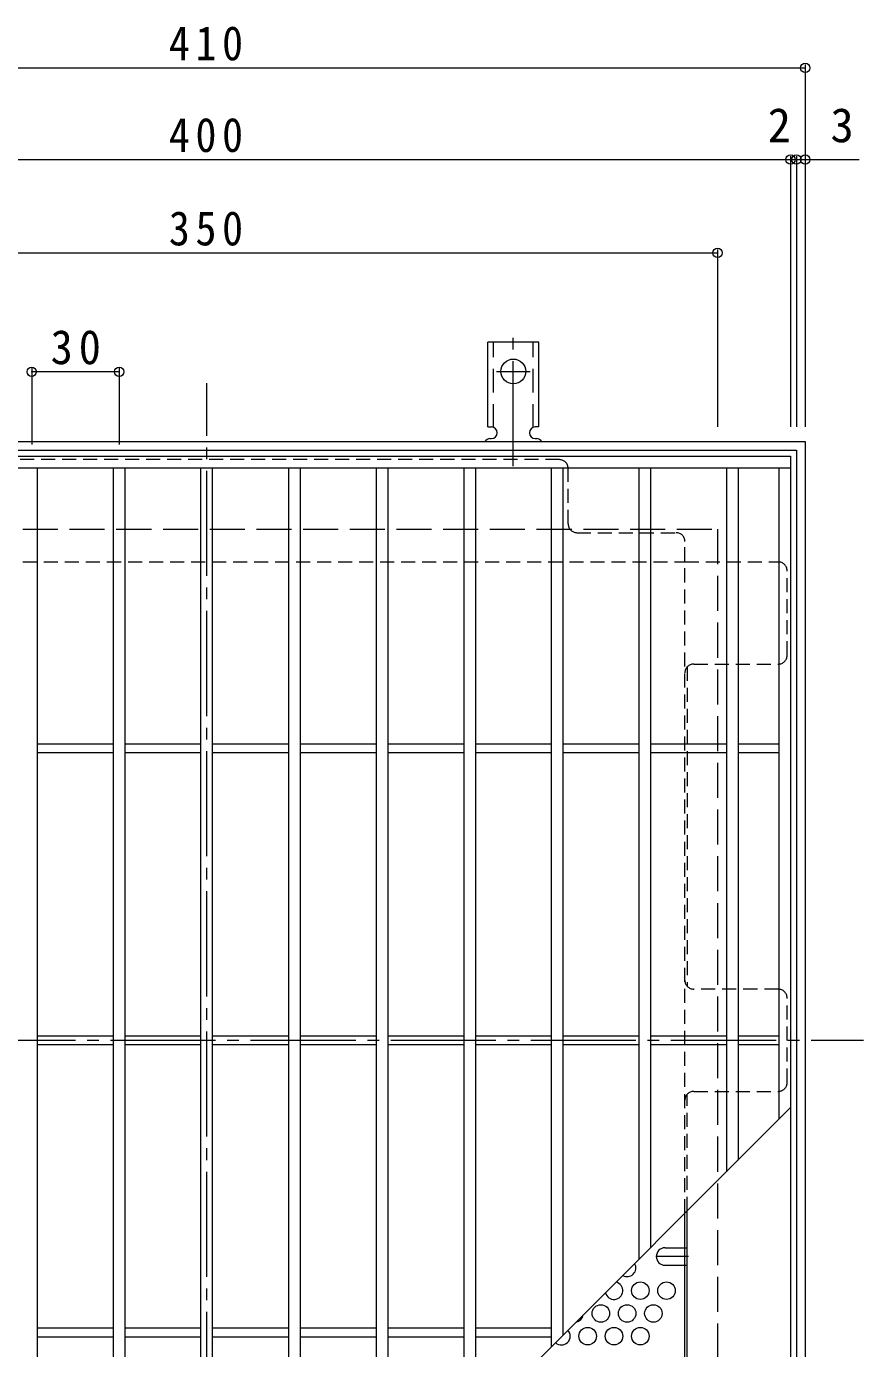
# Model space of a CAD drawing. Units: millimetres at full size, sheet at 1:4; details may follow other scales. Extents: x -837 to 1001, y -780 to 790.
# Drawn here: x -556.5 to -269.7, y 337.6 to 790.3 of the extents above; entities that cross this region are included whole.
import ezdxf
from ezdxf.enums import TextEntityAlignment as Align

# ---------------------------------------------------------------- set-up
doc = ezdxf.new("R2010")
doc.units = ezdxf.units.MM
doc.header["$LTSCALE"] = 4
doc.header["$PDMODE"] = 32
doc.header["$PDSIZE"] = 3.2
for name, pattern in [('CHAIN1', [8, 5, -1, 1, -1]), ('CHAIN2', [12, 9, -1, 1, -1]), ('DASHED1', [1.8, 1.2, -0.6]), ('DASHED2', [3, 2, -1]), ('DASHED3', [4, 3, -1])]:
    doc.linetypes.add(name, pattern=pattern)
for name, color, linetype, lineweight in [('A-1_躯体', 3, 'Continuous', 9), ('A-2_仕上', 3, 'Continuous', 9), ('A-4_その他', 7, 'Continuous', 9), ('A-6_寸法', 2, 'Continuous', 9), ('A-7_ハッチ', 2, 'Continuous', 9), ('A-8_記号', 2, 'Continuous', 9), ('A-A_ﾊｯﾁ-ﾜｸ', 3, 'Continuous', 9)]:
    doc.layers.add(name, color=color, linetype=linetype, lineweight=lineweight)
doc.styles.add('ＭＳ ゴシック', font='')
doc.styles.get('ＭＳ ゴシック').set_extended_font_data('MS Gothic')

msp = doc.modelspace()

# ---------------------------------------------------------------- linework, layer by layer
at = {"layer": 'A-1_躯体', "color": 2}
for points in [[(-699.713, 238.162), (-699.713, 648.162), (-289.713, 648.162), (-289.713, 238.162)], [(-696.713, 241.162), (-696.713, 645.162), (-292.713, 645.162), (-292.713, 241.162)]]:
    msp.add_lwpolyline(points, close=True, dxfattribs=at)
at = {"layer": 'A-1_躯体', "color": 2, "linetype": 'DASHED3'}
msp.add_lwpolyline([(-669.713, 268.162), (-669.713, 618.162), (-319.713, 618.162), (-319.713, 268.162)], close=True, dxfattribs=at)
at = {"layer": 'A-2_仕上'}
for p, q in [((-694.713, 639.162), (-294.713, 639.162)), ((-552.713, 247.162), (-552.713, 639.162)), ((-526.713, 247.162), (-526.713, 639.162)), ((-522.713, 247.162), (-522.713, 639.162)), ((-496.713, 247.162), (-496.713, 639.162)), ((-492.713, 247.162), (-492.713, 639.162)), ((-466.713, 639.162), (-466.713, 248.162)), ((-462.713, 639.162), (-462.713, 252.162)), ((-436.713, 639.162), (-436.713, 278.162)), ((-432.713, 639.162), (-432.713, 282.162)), ((-406.713, 639.162), (-406.713, 308.162)), ((-402.713, 639.162), (-402.713, 312.162)), ((-376.713, 639.162), (-376.713, 338.162)), ((-372.713, 639.162), (-372.713, 342.162)), ((-346.713, 639.162), (-346.713, 368.162)), ((-342.713, 639.162), (-342.713, 372.162)), ((-316.713, 639.162), (-316.713, 398.162)), ((-312.713, 639.162), (-312.713, 402.162)), ((-298.713, 639.162), (-298.713, 416.162)), ((-552.713, 544.662), (-526.713, 544.662)), ((-522.713, 544.662), (-496.713, 544.662)), ((-492.713, 544.662), (-466.713, 544.662)), ((-462.713, 544.662), (-436.713, 544.662)), ((-432.713, 544.662), (-406.713, 544.662)), ((-402.713, 544.662), (-376.713, 544.662)), ((-372.713, 544.662), (-346.713, 544.662)), ((-342.713, 544.662), (-316.713, 544.662)), ((-312.713, 544.662), (-298.713, 544.662)), ((-552.713, 541.662), (-526.713, 541.662)), ((-522.713, 541.662), (-496.713, 541.662)), ((-492.713, 541.662), (-466.713, 541.662)), ((-462.713, 541.662), (-436.713, 541.662)), ((-432.713, 541.662), (-406.713, 541.662)), ((-402.713, 541.662), (-376.713, 541.662)), ((-372.713, 541.662), (-346.713, 541.662)), ((-342.713, 541.662), (-316.713, 541.662)), ((-312.713, 541.662), (-298.713, 541.662)), ((-552.713, 444.662), (-526.713, 444.662)), ((-522.713, 444.662), (-496.713, 444.662)), ((-492.713, 444.662), (-466.713, 444.662)), ((-462.713, 444.662), (-436.713, 444.662)), ((-432.713, 444.662), (-406.713, 444.662)), ((-402.713, 444.662), (-376.713, 444.662)), ((-372.713, 444.662), (-346.713, 444.662)), ((-342.713, 444.662), (-316.713, 444.662)), ((-312.713, 444.662), (-298.713, 444.662)), ((-552.713, 441.662), (-526.713, 441.662)), ((-522.713, 441.662), (-496.713, 441.662)), ((-492.713, 441.662), (-466.713, 441.662)), ((-462.713, 441.662), (-436.713, 441.662)), ((-432.713, 441.662), (-406.713, 441.662)), ((-402.713, 441.662), (-376.713, 441.662)), ((-372.713, 441.662), (-346.713, 441.662)), ((-342.713, 441.662), (-316.713, 441.662)), ((-312.713, 441.662), (-298.713, 441.662)), ((-294.713, 420.162), (-471.713, 243.162)), ((-552.713, 344.662), (-526.713, 344.662)), ((-522.713, 344.662), (-496.713, 344.662)), ((-492.713, 344.662), (-466.713, 344.662)), ((-462.713, 344.662), (-436.713, 344.662)), ((-432.713, 344.662), (-406.713, 344.662)), ((-402.713, 344.662), (-376.713, 344.662)), ((-552.713, 341.662), (-526.713, 341.662)), ((-522.713, 341.662), (-496.713, 341.662)), ((-492.713, 341.662), (-466.713, 341.662)), ((-462.713, 341.662), (-436.713, 341.662)), ((-432.713, 341.662), (-406.713, 341.662)), ((-402.713, 341.662), (-376.713, 341.662))]:
    msp.add_line(p, q, dxfattribs=at)
msp.add_lwpolyline([(-694.713, 243.162), (-694.713, 643.162), (-294.713, 643.162), (-294.713, 243.162)], dxfattribs=at)
at = {"layer": 'A-4_その他'}
for p, q in [((-699.713, 776.125), (-289.713, 776.125)), ((-289.713, 777.325), (-289.713, 653.162)), ((-694.713, 744.737), (-294.713, 744.737)), ((-294.713, 745.937), (-294.713, 653.162)), ((-294.713, 744.737), (-292.713, 744.737)), ((-292.713, 745.937), (-292.713, 653.162)), ((-292.713, 744.737), (-271.196, 744.737)), ((-669.713, 712.741), (-319.713, 712.741)), ((-319.713, 713.941), (-319.713, 653.162)), ((-554.713, 673.268), (-554.713, 647.162)), ((-524.713, 672.068), (-554.713, 672.068)), ((-524.713, 673.268), (-524.713, 647.162))]:
    msp.add_line(p, q, dxfattribs=at)
for p in [(-289.713, 776.125), (-294.713, 744.737), (-292.713, 744.737), (-289.713, 744.737), (-319.713, 712.741), (-554.713, 672.068), (-524.713, 672.068), (-524.713, 672.068)]:
    msp.add_point(p, dxfattribs=at)
at = {"layer": 'A-6_寸法'}
for centre in [(-346.213, 357.426), (-337.213, 357.426), (-359.713, 349.631), (-350.713, 349.631), (-341.713, 349.631), (-364.213, 341.837), (-355.213, 341.837), (-346.213, 341.837)]:
    msp.add_circle(centre, 3, dxfattribs=at)
for centre, start, end in [((-350.713, 365.22), 239.43443, 30.56557), ((-355.213, 357.426), 193.18453, 76.81547), ((-368.713, 349.631), 279.85302, 350.14698), ((-373.213, 341.837), 227.36245, 42.63755)]:
    msp.add_arc(centre, 3, start, end, dxfattribs=at)
at = {"layer": 'A-7_ハッチ', "linetype": 'CHAIN2'}
for p, q in [((-494.713, 218.162), (-494.713, 668.162)), ((-719.713, 443.162), (-269.713, 443.162))]:
    msp.add_line(p, q, dxfattribs=at)
at = {"layer": 'A-7_ハッチ', "linetype": 'DASHED1'}
for p, q in [((-373.914, 641.966), (-615.512, 641.966)), ((-370.914, 619.966), (-370.914, 638.966)), ((-367.914, 616.966), (-333.913, 616.966)), ((-330.913, 383.962), (-330.913, 613.966)), ((-658.513, 606.966), (-330.913, 606.966)), ((-330.913, 606.966), (-298.909, 606.966)), ((-295.909, 574.965), (-295.909, 603.966)), ((-330.113, 571.009), (-330.113, 461.623)), ((-327.913, 571.965), (-298.909, 571.965)), ((-298.909, 460.663), (-327.913, 460.663)), ((-295.909, 428.662), (-295.909, 457.663)), ((-327.913, 425.662), (-298.909, 425.662)), ((-330.113, 384.762), (-330.113, 424.701)), ((-330.913, 372.117), (-330.113, 372.117)), ((-330.913, 366.117), (-330.113, 366.117))]:
    msp.add_line(p, q, dxfattribs=at)
at = {"layer": 'A-7_ハッチ'}
for p, q in [((-330.913, 272.359), (-330.913, 383.962)), ((-330.113, 315.32), (-330.113, 384.762))]:
    msp.add_line(p, q, dxfattribs=at)
at = {"layer": 'A-7_ハッチ', "linetype": 'DASHED1'}
for centre, start, end in [((-373.914, 638.966), 0, 90), ((-367.914, 619.966), 180, 270), ((-333.913, 613.966), 0, 90), ((-298.909, 603.966), 0, 90), ((-298.909, 574.965), 270, 0), ((-327.913, 568.965), 90, 180), ((-327.913, 463.663), 180, 270), ((-298.909, 457.663), 0, 90), ((-327.913, 422.662), 90, 180), ((-298.909, 428.662), 270, 0)]:
    msp.add_arc(centre, 3, start, end, dxfattribs=at)
at = {"layer": 'A-8_記号'}
for p, q in [((-337.713, 372.117), (-330.913, 372.117)), ((-337.713, 366.117), (-330.913, 366.117))]:
    msp.add_line(p, q, dxfattribs=at)
at = {"layer": 'A-8_記号', "linetype": 'CHAIN1'}
msp.add_line((-329.713, 369.117), (-340.713, 369.117), dxfattribs=at)
at = {"layer": 'A-8_記号'}
msp.add_arc((-337.713, 369.117), 3, 90, 270, dxfattribs=at)
at = {"layer": 'A-A_ﾊｯﾁ-ﾜｸ', "color": 7, "linetype": 'CHAIN2'}
for p, q in [((-389.713, 639.694), (-389.713, 687.095)), ((-395.489, 672.162), (-383.937, 672.162))]:
    msp.add_line(p, q, dxfattribs=at)
at = {"layer": 'A-A_ﾊｯﾁ-ﾜｸ'}
for p, q in [((-398.463, 653.162), (-398.463, 682.162)), ((-380.963, 682.162), (-398.463, 682.162)), ((-380.963, 653.162), (-380.963, 682.162)), ((-398.463, 653.162), (-397.213, 653.162)), ((-380.963, 653.162), (-382.213, 653.162)), ((-397.713, 649.162), (-397.213, 649.162)), ((-382.218, 649.162), (-381.704, 649.162))]:
    msp.add_line(p, q, dxfattribs=at)
at = {"layer": 'A-A_ﾊｯﾁ-ﾜｸ', "linetype": 'DASHED2'}
for p, q in [((-396.463, 653.016), (-396.463, 682.162)), ((-382.963, 653.016), (-382.963, 682.162))]:
    msp.add_line(p, q, dxfattribs=at)
at = {"layer": 'A-A_ﾊｯﾁ-ﾜｸ'}
msp.add_circle((-389.713, 672.162), 4.25, dxfattribs=at)
for centre, start, end in [((-397.213, 651.162), 270, 90), ((-382.213, 651.162), 90, 269.86671), ((-397.713, 647.162), 90.27597, 150.00049), ((-381.713, 647.162), 29.99928, 89.75838)]:
    msp.add_arc(centre, 2, start, end, dxfattribs=at)

# ---------------------------------------------------------------- texts
at = {"layer": 'A-4_その他', "color": 2, "style": 'ＭＳ ゴシック'}
for s, p in [('2', (-302.576, 747.137)), ('3', (-281.057, 747.137))]:
    msp.add_text(s, height=11.73, dxfattribs=at).set_placement(p, align=Align.BOTTOM_LEFT)
at = {"layer": 'A-4_その他', "color": 2, "char_height": 11.73, "attachment_point": 7, "style": 'ＭＳ ゴシック'}
for s, insert in [('\\T1.27;\\W0.9;410', (-507.713, 778.525)), ('\\T1.27;\\W0.9;400', (-507.713, 747.137)), ('\\T1.27;\\W0.9;350', (-507.713, 715.141)), ('\\T1.27;\\W0.95;30', (-548.213, 674.468))]:
    msp.add_mtext(s, dxfattribs=dict(at, insert=insert))

doc.saveas('drawing.dxf')
